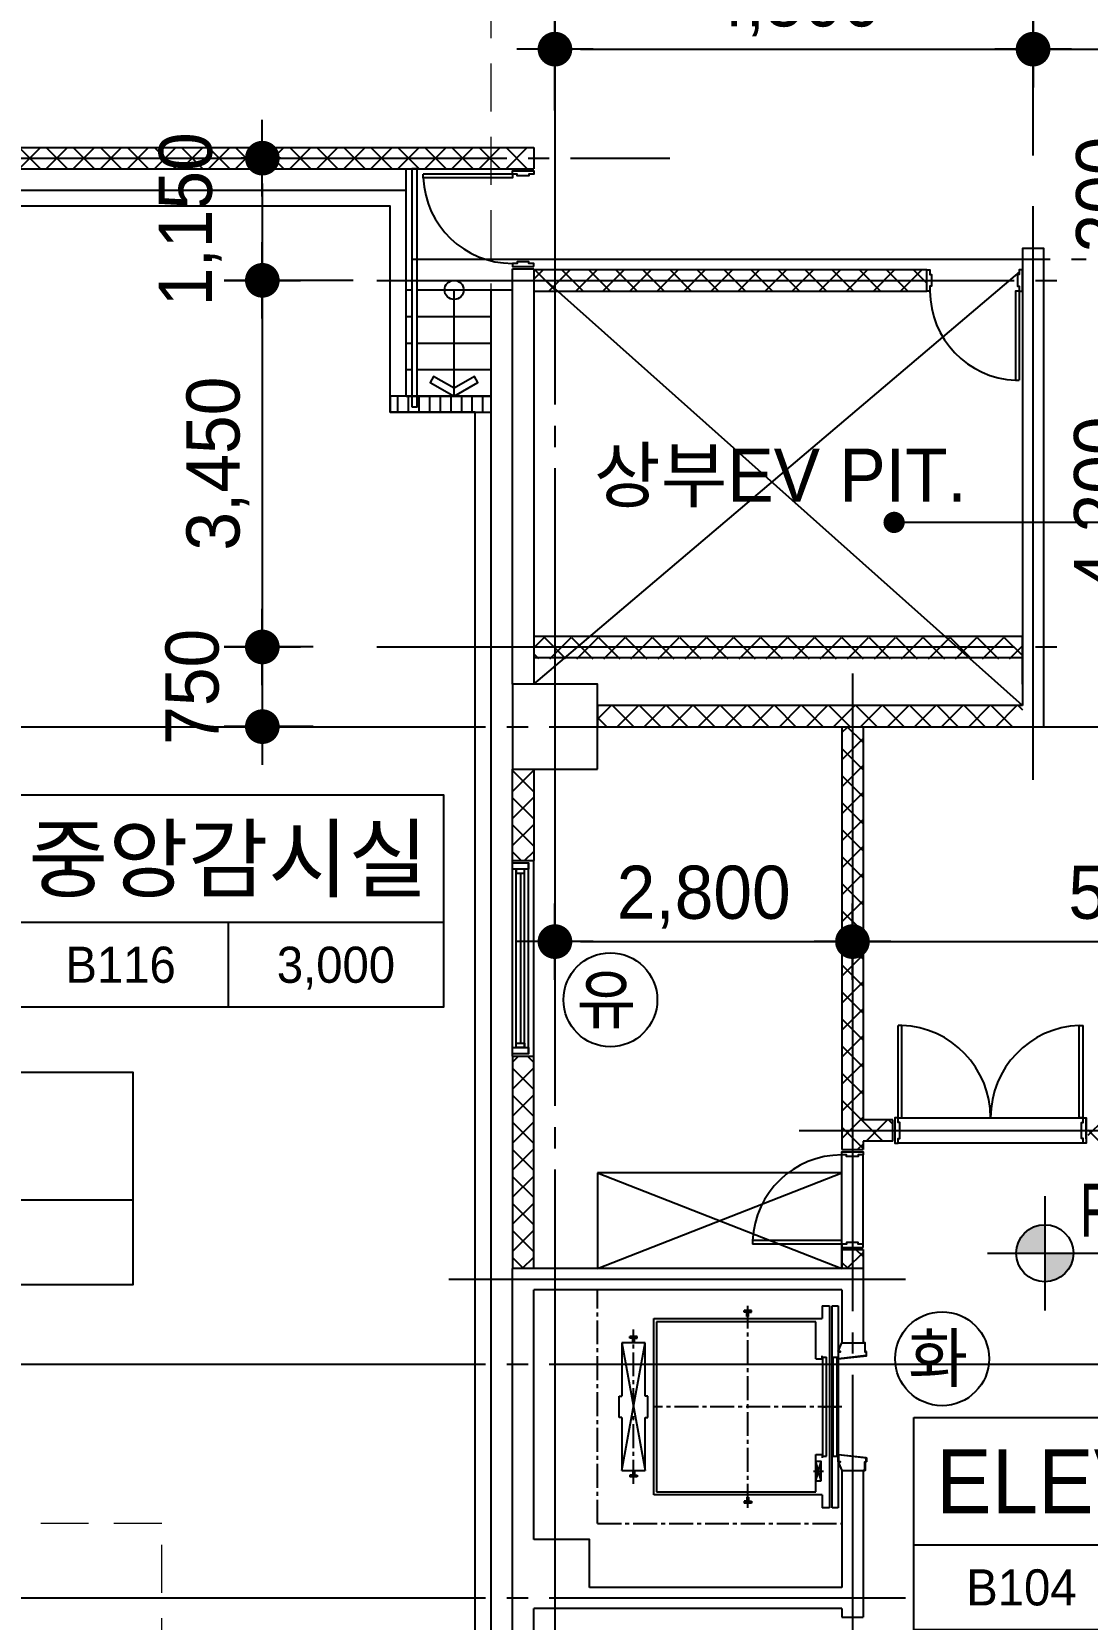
# Model space of a CAD drawing. Extents: x 13827183 to 13983685, y -1862231 to -1752052.
# Drawn here: x 13857536 to 13867470, y -1798677 to -1783737 of the extents above; entities that cross this region are included whole.
import ezdxf
from ezdxf.enums import TextEntityAlignment as Align

# ---------------------------------------------------------------- set-up
doc = ezdxf.new("R2010")
doc.units = 0
doc.header["$LTSCALE"] = 100
doc.header["$MEASUREMENT"] = 0
doc.header["$PDSIZE"] = -10
for name, pattern in [('CEN', [66, 60, -2, 2, -2]), ('CENTER2', [1.125, 0.75, -0.125, 0.125, -0.125]), ('HID', [2.3, 1.5, -0.8]), ('HIDDEN', [0.375, 0.25, -0.125])]:
    doc.linetypes.add(name, pattern=pattern)
doc.layers.get('0').update_dxf_attribs({"linetype": 'CONTINUOUS'})
doc.layers.get('Defpoints').update_dxf_attribs({"linetype": 'CONTINUOUS'})
for name, color, linetype in [('8', 8, 'CONTINUOUS'), ('CEN', 1, 'CEN'), ('COL', 2, 'CONTINUOUS'), ('DIM', 7, 'CONTINUOUS'), ('elev', 7, 'CONTINUOUS'), ('HAT', 5, 'CONTINUOUS'), ('HOISTWAY', 9, 'CONTINUOUS'), ('LEVEL-1', 4, 'CONTINUOUS'), ('open-tr', 9, 'CONTINUOUS'), ('ST', 3, 'CONTINUOUS'), ('SYM', 7, 'CONTINUOUS'), ('TEXT', 2, 'CONTINUOUS'), ('TEXT1', 7, 'CONTINUOUS'), ('WA1', 2, 'CONTINUOUS'), ('WALL', 2, 'CONTINUOUS'), ('WALL-1', 7, 'CONTINUOUS'), ('WALLBR', 3, 'CONTINUOUS'), ('WID', 4, 'CONTINUOUS'), ('지시선', 7, 'CONTINUOUS')]:
    doc.layers.add(name, color=color, linetype=linetype)
doc.layers.add('hidded', color=5, linetype='HIDDEN', lineweight=20)
doc.styles.add('HY울를도M', font='HYWULM.TTF')
doc.styles.add('굴림', font='H2HDRM.TTF')
doc.styles.add('울릉도', font='HYWULM.TTF', dxfattribs={"height": 3})
doc.dimstyles.new('DIM50', dxfattribs={"dimscale": 50, "dimtxt": 3, "dimasz": 1.2, "dimexe": 1, "dimexo": 1, "dimgap": 0.6, "dimtad": 1, "dimdec": 4, "dimzin": 0, "dimdsep": 46, "dimlunit": 6, "dimtxsty": '굴림', "dimblk": 'DOTT', "dimcen": 0.09, "dimadec": 0, "dimazin": 0, "dimtfac": 1, "dimtdec": 4, "dimtofl": 0, "dimtmove": 2, "dimatfit": 2, "dimldrblk": 'DOTT', "dimfxl": 1, "dimtolj": 1, "dimtzin": 0, "dimarcsym": 0})

# ---------------------------------------------------------------- blocks, each defined once
blk = doc.blocks.new('승객용15인승')
at = {"layer": 'elev', "color": 4, "ltscale": 5}
for p, q in [((-90, -1550), (-90, 350)), ((-90, 350), (-35, 350)), ((-35, 350), (-35, -600)), ((-80, -1065), (-80, -135)), ((-80, -135), (-45, -135)), ((-45, -1065), (-45, -135)), ((-90, -600), (-45, -600)), ((-35, -600), (-35, -1550)), ((-80, -1065), (-45, -1065)), ((-35, -1550), (-90, -1550))]:
    blk.add_line(p, q, dxfattribs=at)
at = {"layer": 'elev', "color": 8, "ltscale": 5}
for p, q in [((-1994, 44), (-1994, 60)), ((-1926, 60), (-1994, 60)), ((-1968, 44), (-1994, 44)), ((-1968, 0), (-1968, 44)), ((-1952, 0), (-1952, 44)), ((-1952, 44), (-1926, 44)), ((-1926, 44), (-1926, 60)), ((-2070, 0), (-1850, -1200)), ((-2070, -1200), (-1850, 0)), ((-2070, 0), (-2070, -500)), ((-1850, 0), (-2070, 0)), ((-1850, -500), (-1850, 0)), ((-2095, -700), (-2095, -500)), ((-2095, -500), (-2070, -500)), ((-1825, -500), (-1850, -500)), ((-1825, -700), (-1825, -500)), ((-2070, -700), (-2095, -700)), ((-2070, -700), (-2070, -1200)), ((-1850, -1200), (-1850, -700)), ((-1850, -700), (-1825, -700)), ((-2070, -1200), (-1850, -1200)), ((-1994, -1244), (-1994, -1260)), ((-1968, -1244), (-1994, -1244)), ((-1926, -1260), (-1994, -1260)), ((-1968, -1200), (-1968, -1244)), ((-1952, -1200), (-1952, -1244)), ((-1952, -1244), (-1926, -1244)), ((-1926, -1244), (-1926, -1260))]:
    blk.add_line(p, q, dxfattribs=at)
at = {"layer": 'HOISTWAY', "ltscale": 5}
for p, q in [((-919, 290), (-919, 306)), ((-851, 306), (-919, 306)), ((-851, 290), (-851, 306)), ((-185, 350), (-185, 230)), ((-185, 350), (-115, 350)), ((-115, 350), (-115, -1550)), ((-1770, 230), (-185, 230)), ((-1770, -1430), (-1770, 230)), ((-245, 200), (-1745, 200)), ((-1745, 200), (-1745, -1400)), ((-893, 290), (-919, 290)), ((-893, 250), (-893, 290)), ((-893, 250), (-877, 250)), ((-877, 290), (-851, 290)), ((-877, 250), (-877, 290)), ((-245, -150), (-245, 200)), ((-185, -150), (-185, -120)), ((-180, -1065), (-180, -135)), ((-180, -135), (-145, -135)), ((-145, -1065), (-145, -135)), ((-245, -150), (-185, -150)), ((-180, -600), (-145, -600)), ((-245, -1400), (-245, -1050)), ((-245, -1050), (-185, -1050)), ((-185, -1050), (-185, -1080)), ((-180, -1065), (-145, -1065)), ((-185, -1430), (-1770, -1430)), ((-1745, -1400), (-245, -1400)), ((-893, -1490), (-919, -1490)), ((-919, -1490), (-919, -1506)), ((-893, -1450), (-877, -1450)), ((-893, -1450), (-893, -1490)), ((-877, -1450), (-877, -1490)), ((-877, -1490), (-851, -1490)), ((-851, -1490), (-851, -1506)), ((-185, -1430), (-185, -1550)), ((-851, -1506), (-919, -1506)), ((-115, -1550), (-185, -1550))]:
    blk.add_line(p, q, dxfattribs=at)
at = {"layer": 'HOISTWAY', "color": 1, "linetype": 'CENTER2', "ltscale": 3}
for p, q in [((-885, -1550), (-885, 350)), ((-1960, -1326), (-1960, 127)), ((0, -600), (-1770, -600))]:
    blk.add_line(p, q, dxfattribs=at)
at = {"layer": 'HOISTWAY', "ltscale": 200}
for p, q in [((-245, -1296), (-195, -1116)), ((-195, -1296), (-245, -1116)), ((-268, -1206), (-172, -1206))]:
    blk.add_line(p, q, dxfattribs=at)
at = {"layer": 'HOISTWAY'}
blk.add_lwpolyline([(-195, -1296), (-195, -1116), (-245, -1116), (-245, -1296)], close=True, dxfattribs=at)
blk = doc.blocks.new('D1800')
at = {"layer": 'WID'}
for points in [[(105, 0), (-105, 0), (-105, -30), (-60, -30), (-60, -45), (90, -45), (90, -30), (135, -30), (135, 0), (105, 0)], [(135, -30), (135, -65), (1004, -65), (1004, -30)], [(135, -30), (1004, -30)], [(105, -1800), (-105, -1800), (-105, -1770), (-60, -1770), (-60, -1755), (90, -1755), (90, -1770), (135, -1770), (135, -1800), (105, -1800)], [(135, -1770), (135, -1735), (1004, -1735), (1004, -1770)], [(135, -1770), (1004, -1770)]]:
    blk.add_lwpolyline(points, dxfattribs=at)
for centre, start, end in [((135, -30), 270, 357.6944), ((135, -1770), 2.3056, 90)]:
    blk.add_arc(centre, 870, start, end, dxfattribs=at)
blk = doc.blocks.new('TT1')
at = {"layer": 'TEXT1'}
for p, q in [((-1013.5, -599.9), (1013.5, -599.9)), ((0, -599.9), (0, -999.9))]:
    blk.add_line(p, q, dxfattribs=at)
blk.add_lwpolyline([(-1013.5, 0), (1013.5, 0), (1013.5, -999.9), (-1013.5, -999.9)], close=True, dxfattribs=at)
blk = doc.blocks.new('DOTT')
for p, q in [((0, 1.5), (0, -1.5)), ((-1.5, 0), (1.5, 0))]:
    blk.add_line(p, q)
at = {"color": 6, "const_width": 0.68}
blk.add_lwpolyline([(-0.34, 0, 1), (0.34, 0, 1)], format="xyb", close=True, dxfattribs=at)
blk = doc.blocks.new('*D103')
at = {"layer": 'Defpoints', "color": 0, "lineweight": -3}
for p in [(13862460, -1792300), (13865260, -1792300), (13865260, -1792500)]:
    blk.add_point(p, dxfattribs=at)
at = {"layer": 'DIM', "color": 7, "lineweight": -2}
for p, q in [((13862460, -1791700), (13862460, -1792100)), ((13865260, -1791900), (13865260, -1792100)), ((13862700, -1792300), (13865020, -1792300))]:
    blk.add_line(p, q, dxfattribs=at)
at = {"layer": 'DIM', "color": 7, "lineweight": -2, "xscale": 240, "yscale": 240, "zscale": 240, "rotation": 180}
blk.add_blockref('DOTT', (13862460, -1792300), dxfattribs=at)
at = {"layer": 'DIM', "color": 7, "lineweight": -2, "xscale": 240, "yscale": 240, "zscale": 240}
blk.add_blockref('DOTT', (13865260, -1792300), dxfattribs=at)
at = {"layer": 'DIM', "color": 3, "insert": (13863860, -1791882), "char_height": 500, "attachment_point": 5, "style": '굴림'}
blk.add_mtext('\\A1;2,800', dxfattribs=at)
blk = doc.blocks.new('*D107')
at = {"layer": 'Defpoints', "color": 0, "lineweight": -3}
for p in [(13870960, -1792300), (13865260, -1792660), (13870960, -1793977)]:
    blk.add_point(p, dxfattribs=at)
at = {"layer": 'DIM', "color": 7, "lineweight": -2}
for p, q in [((13865260, -1792060), (13865260, -1792100)), ((13870960, -1793377), (13870960, -1792100)), ((13865500, -1792300), (13870720, -1792300))]:
    blk.add_line(p, q, dxfattribs=at)
at = {"layer": 'DIM', "color": 7, "lineweight": -2, "xscale": 240, "yscale": 240, "zscale": 240, "rotation": 180}
blk.add_blockref('DOTT', (13865260, -1792300), dxfattribs=at)
at = {"layer": 'DIM', "color": 7, "lineweight": -2, "xscale": 240, "yscale": 240, "zscale": 240}
blk.add_blockref('DOTT', (13870960, -1792300), dxfattribs=at)
at = {"layer": 'DIM', "color": 3, "insert": (13868110, -1791882), "char_height": 500, "attachment_point": 5, "style": '굴림'}
blk.add_mtext('\\A1;5,700', dxfattribs=at)
blk = doc.blocks.new('*D119')
at = {"layer": 'Defpoints', "color": 0, "lineweight": -3}
for p in [(13860783, -1786077), (13859706, -1789527), (13860783, -1789527)]:
    blk.add_point(p, dxfattribs=at)
at = {"layer": 'DIM', "color": 7, "lineweight": -2}
for p, q in [((13860183, -1786077), (13859506, -1786077)), ((13859706, -1786317), (13859706, -1789287)), ((13860183, -1789527), (13859506, -1789527))]:
    blk.add_line(p, q, dxfattribs=at)
at = {"layer": 'DIM', "color": 7, "lineweight": -2, "xscale": 240, "yscale": 240, "zscale": 240}
for p, rotation in [((13859706, -1786077), 90), ((13859706, -1789527), 270)]:
    blk.add_blockref('DOTT', p, dxfattribs=dict(at, rotation=rotation))
at = {"layer": 'DIM', "color": 3, "insert": (13859288, -1787802), "char_height": 500, "attachment_point": 5, "rotation": 90, "style": '굴림'}
blk.add_mtext('\\A1;3,450', dxfattribs=at)
blk = doc.blocks.new('*D120')
at = {"layer": 'Defpoints', "color": 0, "lineweight": -3}
for p in [(13860479, -1784927), (13859706, -1786077), (13861162, -1786077)]:
    blk.add_point(p, dxfattribs=at)
at = {"layer": 'DIM', "color": 7, "lineweight": -2}
for p, q in [((13859879, -1784927), (13859506, -1784927)), ((13859706, -1785167), (13859706, -1785837)), ((13860562, -1786077), (13859506, -1786077))]:
    blk.add_line(p, q, dxfattribs=at)
at = {"layer": 'DIM', "color": 7, "lineweight": -2, "xscale": 240, "yscale": 240, "zscale": 240}
for p, rotation in [((13859706, -1784927), 90), ((13859706, -1786077), 270)]:
    blk.add_blockref('DOTT', p, dxfattribs=dict(at, rotation=rotation))
at = {"layer": 'DIM', "color": 3, "insert": (13859028, -1785502), "char_height": 500, "attachment_point": 5, "rotation": 90, "style": '굴림'}
blk.add_mtext('\\A1;1,150', dxfattribs=at)
blk = doc.blocks.new('*D121')
at = {"layer": 'Defpoints', "color": 0, "lineweight": -3}
for p in [(13867060, -1786077), (13867460, -1790277), (13868060, -1790277)]:
    blk.add_point(p, dxfattribs=at)
at = {"layer": 'DIM', "color": 7, "lineweight": -2}
for p, q in [((13867660, -1786077), (13868260, -1786077)), ((13868060, -1786317), (13868060, -1790037)), ((13868060, -1790277), (13868260, -1790277))]:
    blk.add_line(p, q, dxfattribs=at)
at = {"layer": 'DIM', "color": 7, "lineweight": -2, "xscale": 240, "yscale": 240, "zscale": 240}
for p, rotation in [((13868060, -1786077), 90), ((13868060, -1790277), 270)]:
    blk.add_blockref('DOTT', p, dxfattribs=dict(at, rotation=rotation))
at = {"layer": 'DIM', "color": 3, "insert": (13867641, -1788177), "char_height": 500, "attachment_point": 5, "rotation": 90, "style": '굴림'}
blk.add_mtext('\\A1;4,200', dxfattribs=at)
blk = doc.blocks.new('*D122')
at = {"layer": 'Defpoints', "color": 0, "lineweight": -3}
for p in [(13866960, -1783901), (13862460, -1785077), (13866960, -1785502)]:
    blk.add_point(p, dxfattribs=at)
at = {"layer": 'DIM', "color": 7, "lineweight": -2}
for p, q in [((13862460, -1784477), (13862460, -1783701)), ((13866960, -1784902), (13866960, -1783701)), ((13862700, -1783901), (13866720, -1783901))]:
    blk.add_line(p, q, dxfattribs=at)
at = {"layer": 'DIM', "color": 7, "lineweight": -2, "xscale": 240, "yscale": 240, "zscale": 240, "rotation": 180}
blk.add_blockref('DOTT', (13862460, -1783901), dxfattribs=at)
at = {"layer": 'DIM', "color": 7, "lineweight": -2, "xscale": 240, "yscale": 240, "zscale": 240}
blk.add_blockref('DOTT', (13866960, -1783901), dxfattribs=at)
at = {"layer": 'DIM', "color": 3, "insert": (13864710, -1783484), "char_height": 500, "attachment_point": 5, "style": '굴림'}
blk.add_mtext('\\A1;4,500', dxfattribs=at)
blk = doc.blocks.new('*D123')
at = {"layer": 'Defpoints', "color": 0, "lineweight": -3}
for p in [(13872460, -1783901), (13866960, -1785502), (13872460, -1785502)]:
    blk.add_point(p, dxfattribs=at)
at = {"layer": 'DIM', "color": 7, "lineweight": -2}
for p, q in [((13866960, -1784902), (13866960, -1783701)), ((13872460, -1784902), (13872460, -1783701)), ((13867200, -1783901), (13872220, -1783901))]:
    blk.add_line(p, q, dxfattribs=at)
at = {"layer": 'DIM', "color": 7, "lineweight": -2, "xscale": 240, "yscale": 240, "zscale": 240, "rotation": 180}
blk.add_blockref('DOTT', (13866960, -1783901), dxfattribs=at)
at = {"layer": 'DIM', "color": 7, "lineweight": -2, "xscale": 240, "yscale": 240, "zscale": 240}
blk.add_blockref('DOTT', (13872460, -1783901), dxfattribs=at)
at = {"layer": 'DIM', "color": 3, "insert": (13869710, -1783484), "char_height": 500, "attachment_point": 5, "style": '굴림'}
blk.add_mtext('\\A1;5,500', dxfattribs=at)
blk = doc.blocks.new('*D138')
at = {"layer": 'Defpoints', "color": 0, "lineweight": -3}
for p in [(13860783, -1789527), (13859706, -1790277), (13860783, -1790277)]:
    blk.add_point(p, dxfattribs=at)
at = {"layer": 'DIM', "color": 7, "lineweight": -2}
for p, q in [((13860183, -1789527), (13859506, -1789527)), ((13859706, -1789767), (13859706, -1790037)), ((13860183, -1790277), (13859506, -1790277))]:
    blk.add_line(p, q, dxfattribs=at)
at = {"layer": 'DIM', "color": 7, "lineweight": -2, "xscale": 240, "yscale": 240, "zscale": 240}
for p, rotation in [((13859706, -1789527), 90), ((13859706, -1790277), 270)]:
    blk.add_blockref('DOTT', p, dxfattribs=dict(at, rotation=rotation))
at = {"layer": 'DIM', "color": 3, "insert": (13859048, -1789902), "char_height": 500, "attachment_point": 5, "rotation": 90, "style": '굴림'}
blk.add_mtext('\\A1;750', dxfattribs=at)
blk = doc.blocks.new('*D139')
at = {"layer": 'Defpoints', "color": 0, "lineweight": -3}
for p in [(13867060, -1785877), (13867242, -1786077), (13868060, -1786077)]:
    blk.add_point(p, dxfattribs=at)
at = {"layer": 'DIM', "color": 7, "lineweight": -2}
for p, q in [((13868060, -1785637), (13868060, -1785397)), ((13867660, -1785877), (13868260, -1785877)), ((13867842, -1786077), (13868260, -1786077)), ((13868060, -1786317), (13868060, -1786557))]:
    blk.add_line(p, q, dxfattribs=at)
at = {"layer": 'DIM', "color": 7, "lineweight": -2, "xscale": 240, "yscale": 240, "zscale": 240}
for p, rotation in [((13868060, -1785877), 270), ((13868060, -1786077), 90)]:
    blk.add_blockref('DOTT', p, dxfattribs=dict(at, rotation=rotation))
at = {"layer": 'DIM', "color": 3, "insert": (13867618, -1785270), "char_height": 500, "attachment_point": 5, "rotation": 90, "style": '굴림'}
blk.add_mtext('\\A1;200', dxfattribs=at)

msp = doc.modelspace()

# ---------------------------------------------------------------- hatches: boundary and pattern name
at = {"layer": 'HAT'}
h = msp.add_hatch(dxfattribs=at)
h.set_pattern_fill('_USER', color=256, scale=180, angle=45, style=0, double=1, pattern_type=0)
h.set_pattern_definition([(45, (13090914.87, -2370030.04), (-127.27922, 127.27922), []), (135, (13090914.87, -2370030.04), (-127.27922, -127.27922), [])])
h.paths.add_polyline_path([(13855359.80992, -1779627.37395), (13854059.80992, -1779627.37395), (13854059.80992, -1777602.37395), (13855359.80992, -1777602.37395)], flags=17)
h.paths.add_polyline_path([(13862259.80992, -1775877.37395), (13862059.80992, -1775877.37395), (13862059.80992, -1779627.37395), (13861859.83977, -1779627.37395), (13861859.83954, -1779827.37395), (13862259.80992, -1779827.37395)])
h.paths.add_polyline_path([(13861859.83977, -1779627.37395), (13861579.80992, -1779627.37395), (13861579.80992, -1779827.37395), (13861859.83954, -1779827.37395)], flags=16)
h.paths.add_polyline_path([(13862259.80992, -1784827.37395), (13861859.83385, -1784827.37395), (13861859.83363, -1785027.37395), (13862259.80992, -1785027.37395)])
h.paths.add_polyline_path([(13861859.83385, -1784827.37395), (13854059.80992, -1784827.37395), (13854059.80992, -1783747.37395), (13853859.80992, -1783747.37395), (13853859.80992, -1785027.37395), (13861859.83363, -1785027.37395)])
h.paths.add_polyline_path([(13854247.43974, -1779010.37328), (13855192.18009, -1779010.37328), (13855192.18009, -1778259.37461), (13854247.43974, -1778259.37461)], flags=24)
h.paths.add_polyline_path([(13855359.80992, -1775902.37395), (13855559.80992, -1775902.37395), (13855559.80992, -1775677.37395), (13861859.84426, -1775677.37395), (13861859.84448, -1775477.37395), (13855559.80992, -1775477.37395), (13855559.80992, -1775377.37395), (13855359.80992, -1775377.37395)])
h.paths.add_polyline_path([(13855559.80992, -1777402.37395), (13854059.80992, -1777402.37395), (13854059.80992, -1775377.37395), (13853859.80992, -1775377.37395), (13853859.80992, -1779627.37395), (13853699.80992, -1779627.37395), (13853699.80992, -1779827.37395), (13853859.80992, -1779827.37395), (13853859.80992, -1781007.37395), (13854059.80992, -1781007.37395), (13854059.80992, -1779827.37395), (13859739.80992, -1779827.37395), (13859739.80992, -1779627.37395), (13855559.80992, -1779627.37395)])
h = msp.add_hatch(dxfattribs=at)
h.set_pattern_fill('_USER', color=256, scale=180, angle=45, style=0, double=1, pattern_type=0)
h.set_pattern_definition([(45, (13859357.81, -1807335.86), (-127.2792, 127.2792), []), (135, (13859357.81, -1807335.86), (-127.2792, -127.2792), [])])
h.paths.add_polyline_path([(13872559.80992, -1790977.37395), (13872359.80992, -1790977.37395), (13872359.80992, -1793977.37395), (13867479.80992, -1793977.37395), (13867479.80992, -1794177.37395), (13872559.80992, -1794177.37395)])
h.paths.add_polyline_path([(13865359.80992, -1790277.37395), (13865159.80992, -1790277.37395), (13865159.80992, -1794257.37395), (13865359.80992, -1794257.37395), (13865359.80992, -1794177.37395), (13865639.80992, -1794177.37395), (13865639.80992, -1793977.37395), (13865359.80992, -1793977.37395)])
h.paths.add_polyline_path([(13865359.80992, -1795197.37395), (13865159.80992, -1795197.37395), (13865159.80992, -1795377.37395), (13865359.80992, -1795377.37395)])
h.paths.add_polyline_path([(13862259.80992, -1790677.37395), (13862059.80992, -1790677.37395), (13862059.80992, -1791537.37395), (13862259.80992, -1791537.37395)])
h.paths.add_polyline_path([(13873366.73347, -1798664.76606), (13873366.73347, -1797589.98184), (13873874.80992, -1797589.98184), (13873874.80992, -1798664.76606)], flags=9)
h.paths.add_polyline_path([(13873366.73347, -1795713.10145), (13873366.73347, -1794641.64645), (13873874.80992, -1794641.64645), (13873874.80992, -1795713.10145)], flags=9)
h.paths.add_polyline_path([(13873366.73347, -1792714.76606), (13873366.73347, -1791639.98184), (13873874.80992, -1791639.98184), (13873874.80992, -1792714.76606)], flags=9)
h.paths.add_polyline_path([(13908543.76644, -1801280.87287), (13910867.50146, -1801280.87287), (13910867.50146, -1800500.91282), (13908543.76644, -1800500.91282)], flags=9)
h.paths.add_polyline_path([(13866225.19707, -1783278.04395), (13868548.93209, -1783278.04395), (13868548.93209, -1782498.0839), (13866225.19707, -1782498.0839)], flags=9)
h.paths.add_polyline_path([(13866225.19707, -1799105.0416), (13868548.93209, -1799105.0416), (13868548.93209, -1798325.08154), (13866225.19707, -1798325.08154)], flags=9)
h.paths.add_polyline_path([(13859357.80936, -1776734.80142), (13862053.54837, -1776734.80142), (13862053.54837, -1775806.03977), (13859357.80936, -1775806.03977)], flags=9)
h.paths.add_polyline_path([(13859358.60829, -1777750.46426), (13862052.74944, -1777750.46426), (13862052.74944, -1776858.65334), (13859358.60829, -1776858.65334)], flags=9)
h.paths.add_polyline_path([(13862693.55267, -1800309.98314), (13863194.75107, -1800309.98314), (13863194.75107, -1800009.58367), (13862693.55267, -1800009.58367)], flags=9)
h.paths.add_polyline_path([(13892944.89931, -1801870.07647), (13897124.65963, -1801870.07647), (13897124.65963, -1800975.26955), (13892944.89931, -1800975.26955)], flags=9)
h.paths.add_polyline_path([(13892964.04045, -1801049.64705), (13895436.41063, -1801049.64705), (13895436.41063, -1800269.687), (13892964.04045, -1800269.687)], flags=9)
h.paths.add_polyline_path([(13892934.74618, -1800314.26114), (13897092.2029, -1800314.26114), (13897092.2029, -1799358.53544), (13892934.74618, -1799358.53544)], flags=9)
h.paths.add_polyline_path([(13863121.99271, -1784984.67657), (13865992.83159, -1784984.67657), (13865992.83159, -1783990.0028), (13863121.99271, -1783990.0028)], flags=9)
h.paths.add_polyline_path([(13862660.95102, -1785788.94597), (13866468.20801, -1785788.94597), (13866468.20801, -1784897.13505), (13862660.95102, -1784897.13505)], flags=9)
h.paths.add_polyline_path([(13885173.13831, -1799599.1015), (13889649.30342, -1799599.1015), (13889649.30342, -1798007.62347), (13885173.13831, -1798007.62347)], flags=9)
h.paths.add_polyline_path([(13864292.62058, -1800854.64359), (13864726.17584, -1800854.64359), (13864726.17584, -1800548.65158), (13864292.62058, -1800548.65158)], flags=9)
h.paths.add_polyline_path([(13870452.30326, -1800572.36396), (13871067.31657, -1800572.36396), (13871067.31657, -1800182.38394), (13870452.30326, -1800182.38394)], flags=9)
h.paths.add_polyline_path([(13907595.46238, -1806534.60617), (13908624.15745, -1806534.60617), (13908624.15745, -1806056.24399), (13907595.46238, -1806056.24399)], flags=9)
h.paths.add_polyline_path([(13907449.40712, -1807014.29363), (13908770.21271, -1807014.29363), (13908770.21271, -1806516.95674), (13907449.40712, -1806516.95674)], flags=9)
h.paths.add_polyline_path([(13907660.91293, -1807335.86312), (13908624.96086, -1807335.86312), (13908624.96086, -1806960.36379), (13907660.91293, -1806960.36379)], flags=9)
h.paths.add_polyline_path([(13910049.40712, -1807014.29363), (13911370.21271, -1807014.29363), (13911370.21271, -1806516.95674), (13910049.40712, -1806516.95674)], flags=9)
h.paths.add_polyline_path([(13909905.71538, -1806534.60617), (13911513.90446, -1806534.60617), (13911513.90446, -1806056.24399), (13909905.71538, -1806056.24399)], flags=9)
h.paths.add_polyline_path([(13910260.91293, -1807335.86312), (13911224.96086, -1807335.86312), (13911224.96086, -1806960.36379), (13910260.91293, -1806960.36379)], flags=9)
h.paths.add_polyline_path([(13911118.31426, -1796999.8509), (13911551.86952, -1796999.8509), (13911551.86952, -1796693.85889), (13911118.31426, -1796693.85889)], flags=9)
h.paths.add_polyline_path([(13862259.80992, -1793377.37395), (13862059.80992, -1793377.37395), (13862059.80992, -1795377.37395), (13862259.80992, -1795377.37395)])
h = msp.add_hatch(dxfattribs=at)
h.set_pattern_fill('_USER', color=256, scale=180, angle=45, style=0, double=1, pattern_type=0)
h.set_pattern_definition([(45, (1220300.43, -588446.06), (-127.2792206, 127.2792206), []), (135, (1220300.43, -588446.06), (-127.2792206, -127.2792206), [])])
h.paths.add_polyline_path([(13865959.80992, -1786177.37395), (13865959.80992, -1785977.37395), (13862259.80992, -1785977.37395), (13862259.80992, -1786177.37395)])
h = msp.add_hatch(dxfattribs=at)
h.set_pattern_fill('_USER,N', color=256, scale=100, angle=90, style=0, pattern_type=0)
h.set_pattern_definition([(90, (8786982.07, -1464347.29), (-100, 6e-15), [])])
h.paths.add_polyline_path([(13861859.80992, -1787317.37395), (13861859.80992, -1787167.37395), (13860909.80992, -1787167.37395), (13860909.80992, -1787317.37395)])
h = msp.add_hatch(dxfattribs=at)
h.set_pattern_fill('_USER', color=256, scale=180, angle=45, style=0, double=1, pattern_type=0)
h.set_pattern_definition([(45, (-946705.35, -4618979.9), (-127.2792206, 127.2792206), []), (135, (-946705.35, -4618979.9), (-127.2792206, -127.2792206), [])])
h.paths.add_polyline_path([(13862778.78427, -1789437.37396), (13862542.88683, -1789637.37396), (13866366.15138, -1789637.37395), (13866141.76114, -1789437.37395)])
h.paths.add_polyline_path([(13862859.80992, -1790077.37396), (13862859.80992, -1790277.37395), (13865259.80992, -1790277.37395), (13865259.80992, -1790077.37395)])
h.paths.add_polyline_path([(13866859.80992, -1790277.37395), (13866859.80991, -1790077.37395), (13865259.80992, -1790077.37395), (13865259.80992, -1790277.37395)])
h.paths.add_polyline_path([(13866141.76114, -1789437.37395), (13866366.15138, -1789637.37395), (13866859.80992, -1789637.37395), (13866859.80991, -1789437.37395)])
h.paths.add_polyline_path([(13862778.78427, -1789437.37396), (13862459.80992, -1789437.37396), (13862459.80992, -1789637.37396), (13862542.88683, -1789637.37396)])
h.paths.add_polyline_path([(13862459.80992, -1789437.37396), (13862259.80992, -1789437.37396), (13862259.80992, -1789637.37396), (13862459.80992, -1789637.37396)])
at = {"layer": 'LEVEL-1'}
h = msp.add_hatch(color=256, dxfattribs=at)
h.paths.add_polyline_path([(13867070.11518, -1795232.82614), (13867070.11518, -1794964.02882, 0.4142135624), (13866801.31787, -1795232.82614)])
h.paths.add_polyline_path([(13867070.11518, -1795232.82614), (13867070.11518, -1795501.62345, 0.4142135624), (13867338.91249, -1795232.82614)])

# ---------------------------------------------------------------- linework, layer by layer
at = {"layer": '8'}
for p, q in [((13865689.80992, -1793957.37395), (13867429.80992, -1793957.37395)), ((13867429.80992, -1794197.37395), (13865689.80992, -1794197.37395)), ((13865159.80992, -1795147.37395), (13865159.80992, -1794307.37395)), ((13865359.80992, -1795147.37395), (13865359.80992, -1794307.37395)), ((13865126.80992, -1796227.37395), (13865126.80992, -1797127.37395)), ((13865126.80992, -1797127.37395), (13865126.80992, -1796227.37395))]:
    msp.add_line(p, q, dxfattribs=at)
at = {"layer": 'CEN', "linetype": 'CEN'}
for p, q in [((13862459.80992, -1768045.95467), (13862459.80992, -1852077.37395)), ((13842806.80992, -1784927.37395), (13863542.07158, -1784927.37395)), ((13866959.80992, -1790777.37395), (13866959.80992, -1785377.37395)), ((13861122.07158, -1785877.37395), (13867459.80992, -1785877.37395)), ((13866859.80992, -1790077.37395), (13862259.80992, -1785977.37395)), ((13862259.80992, -1789877.37395), (13866859.80992, -1785977.37395)), ((13860782.91501, -1786077.37395), (13867242.07158, -1786077.37395)), ((13860782.91502, -1789527.37395), (13867242.07158, -1789527.37395)), ((13865259.80992, -1789777.37395), (13865259.80992, -1806277.37395)), ((13842606.80992, -1790277.37395), (13938970.80992, -1790277.37395)), ((13842606.80992, -1790277.37395), (13938970.80992, -1790277.37395)), ((13842606.80992, -1790277.37395), (13938970.80992, -1790277.37395)), ((13864759.80992, -1794077.37395), (13873376.48208, -1794077.37395)), ((13862859.80992, -1795377.37395), (13865159.80992, -1794477.37395)), ((13862859.80992, -1794477.37395), (13865159.80992, -1795377.37395)), ((13861459.80992, -1795477.37395), (13865759.80992, -1795477.37395)), ((13842606.80992, -1796277.37395), (13938970.80992, -1796277.37395)), ((13842606.80992, -1798477.37395), (13865759.80992, -1798477.37395))]:
    msp.add_line(p, q, dxfattribs=at)
msp.add_lwpolyline([(13865159.80992, -1795377.37395), (13865159.80992, -1794477.37395), (13862859.80992, -1794477.37395), (13862859.80992, -1795377.37395)], dxfattribs=at)
at = {"layer": 'COL'}
msp.add_line((13865159.80992, -1796077.37395), (13865359.80992, -1796077.37395), dxfattribs=at)
msp.add_lwpolyline([(13862859.80992, -1790677.37395), (13862859.80992, -1789877.37395), (13862059.80992, -1789877.37395), (13862059.80992, -1790677.37395)], close=True, dxfattribs=at)
msp.add_lwpolyline([(13862784.80992, -1798377.37395), (13862784.80992, -1797927.37395), (13862259.80992, -1797927.37395)], dxfattribs=at)
at = {"layer": 'elev', "color": 8, "linetype": 'CENTER2', "ltscale": 3}
for q in [(13862859.80992, -1795577.37395), (13865159.80992, -1797777.37395)]:
    msp.add_line((13862859.80992, -1797777.37395), q, dxfattribs=at)
at = {"layer": 'elev'}
for p, q in [((13865126.80992, -1796157.37395), (13865159.80992, -1796077.37395)), ((13865126.80992, -1797197.37395), (13865159.80992, -1797277.37395))]:
    msp.add_line(p, q, dxfattribs=at)
at = {"layer": 'elev', "color": 4}
for points in [[(13865391.80992, -1796157.37395), (13865379.80992, -1796157.37395), (13865379.80992, -1796077.37395), (13865359.80992, -1796077.37395), (13865359.80992, -1796077.37395), (13865377.80992, -1796077.37395), (13865377.80992, -1796159.37395), (13865389.80992, -1796159.37395), (13865389.80992, -1796195.58972), (13865128.80992, -1796225.13208), (13865128.80992, -1796159.37395), (13865146.93705, -1796159.37395), (13865146.93705, -1796157.37395), (13865126.80992, -1796157.37395), (13865126.80992, -1796227.37395), (13865391.80992, -1796197.37395)], [(13865391.80992, -1797197.37395), (13865379.80992, -1797197.37395), (13865379.80992, -1797277.37395), (13865359.80992, -1797277.37395), (13865359.80992, -1797277.37395), (13865377.80992, -1797277.37395), (13865377.80992, -1797195.37395), (13865389.80992, -1797195.37395), (13865389.80992, -1797159.15818), (13865128.80992, -1797129.61582), (13865128.80992, -1797195.37395), (13865146.93705, -1797195.37395), (13865146.93705, -1797197.37395), (13865126.80992, -1797197.37395), (13865126.80992, -1797127.37395), (13865391.80992, -1797157.37395)]]:
    msp.add_lwpolyline(points, close=True, dxfattribs=at)
at = {"layer": 'hidded', "color": 6, "linetype": 'HID', "ltscale": 3}
msp.add_lwpolyline([(13861959.80992, -1805877.37395), (13861959.80992, -1808777.37395), (13858759.80992, -1808777.37395), (13858759.80992, -1797777.37395), (13849959.80992, -1797777.37395), (13849959.80992, -1774677.37395), (13861859.80992, -1774677.37395)], dxfattribs=at)
msp.add_lwpolyline([(13861859.80992, -1805877.37395), (13861859.84539, -1774677.37395), (13923059.80992, -1774677.37395), (13923059.80992, -1805877.37395), (13913059.80992, -1805877.37395), (13913059.80992, -1809077.37385), (13902059.80992, -1809077.38454), (13902059.80992, -1805877.37395)], close=True, dxfattribs=at)
at = {"layer": 'LEVEL-1'}
for p, q in [((13867070.1295, -1794695.23151), (13867070.1295, -1795770.42076)), ((13866532.52055, -1795232.82614), (13869436.87563, -1795232.82614))]:
    msp.add_line(p, q, dxfattribs=at)
msp.add_circle((13867070.11518, -1795232.82614), 268.79731, dxfattribs=at)
at = {"layer": 'open-tr', "color": 9}
for p, q in [((13850859.80992, -1785227.37395), (13861059.80992, -1785227.37395)), ((13861859.80992, -1805577.37395), (13861859.80992, -1786167.37395))]:
    msp.add_line(p, q, dxfattribs=at)
at = {"layer": 'open-tr'}
msp.add_lwpolyline([(13851259.80992, -1785377.37395), (13851009.80992, -1785377.37395), (13851009.80992, -1807127.37395), (13859609.80992, -1807127.37395), (13859609.80992, -1805427.37395), (13861709.80992, -1805427.37395), (13861709.80992, -1787317.37395), (13860909.80992, -1787317.37395), (13860909.80992, -1785377.37395), (13852459.80992, -1785377.37395)], dxfattribs=at)
msp.add_lwpolyline([(13861859.80992, -1787167.37395), (13860909.80992, -1787167.37395), (13860909.80992, -1787317.37395), (13861859.80992, -1787317.37395)], close=True, dxfattribs=at)
at = {"layer": 'ST', "color": 4}
for p, q in [((13861059.80992, -1786167.37395), (13861112.07158, -1786167.37395)), ((13861162.07158, -1786167.37395), (13862059.80992, -1786167.37395)), ((13861510.94075, -1787167.37395), (13861510.94075, -1786167.37395)), ((13861059.80992, -1786417.37395), (13861112.07158, -1786417.37395)), ((13861162.07158, -1786417.37395), (13861859.80992, -1786417.37395)), ((13861059.80992, -1786667.37395), (13861112.07158, -1786667.37395)), ((13861162.07158, -1786667.37395), (13861859.80992, -1786667.37395)), ((13861059.80992, -1786917.37395), (13861112.07158, -1786917.37395)), ((13861162.07158, -1786917.37395), (13861859.80992, -1786917.37395)), ((13861059.80992, -1787167.37395), (13861859.80992, -1787167.37395))]:
    msp.add_line(p, q, dxfattribs=at)
msp.add_lwpolyline([(13861059.80992, -1787167.37395), (13861059.80992, -1785027.37395)], dxfattribs=at)
msp.add_lwpolyline([(13861112.07158, -1787267.37395), (13861162.07158, -1787267.37395), (13861162.07158, -1785027.37395), (13861112.07158, -1785027.37395), (13861112.07158, -1787267.37395)], close=True, dxfattribs=at)
at = {"layer": 'SYM', "color": 4}
msp.add_lwpolyline([(13861510.94075, -1787167.37395), (13861735.67434, -1787037.62395), (13861703.42434, -1786981.76531), (13861510.51718, -1787093.14031), (13861317.61002, -1786981.76531), (13861285.36002, -1787037.62395)], close=True, dxfattribs=at)
msp.add_circle((13861510.94075, -1786167.37395), 90, dxfattribs=at)
at = {"layer": 'TEXT1'}
msp.add_line((13868433.05988, -1788354.91868), (13865652.02394, -1788354.91868), dxfattribs=at)
at = {"layer": 'TEXT1', "const_width": 100}
msp.add_lwpolyline([(13865652.02394, -1788404.91868, 1), (13865652.02394, -1788304.91868, 1)], format="xyb", close=True, dxfattribs=at)
at = {"layer": 'WA1'}
for p, q in [((13862059.80992, -1785967.37395), (13862259.80992, -1785967.37395)), ((13862059.80992, -1805677.37395), (13862059.80992, -1795377.37395)), ((13865359.80992, -1795377.37395), (13862059.80992, -1795377.37395)), ((13865359.80992, -1795377.37395), (13865359.80992, -1796077.37395)), ((13862259.80992, -1797927.37395), (13862259.80992, -1795577.37395)), ((13865159.80992, -1795577.37395), (13862259.80992, -1795577.37395)), ((13865159.80992, -1797277.37395), (13865359.80992, -1797277.37395)), ((13865359.80992, -1797277.37395), (13865359.80992, -1798657.37395)), ((13865159.80992, -1798377.37395), (13862784.80992, -1798377.37395)), ((13862259.80992, -1805477.37395), (13862259.80992, -1798577.37395)), ((13865159.80992, -1798577.37395), (13862259.80992, -1798577.37395)), ((13865159.80992, -1798577.37395), (13865159.80992, -1798657.37395)), ((13865159.80992, -1798657.37395), (13865359.80992, -1798657.37395))]:
    msp.add_line(p, q, dxfattribs=at)
at = {"layer": 'WALL'}
for p, q in [((13866859.80992, -1785977.37395), (13866859.80992, -1785977.37395)), ((13866859.80992, -1785977.37395), (13866859.80992, -1785977.37395)), ((13866859.80992, -1789877.37395), (13866859.80992, -1789467.37395)), ((13866859.80992, -1790077.37395), (13866859.80992, -1790077.37395)), ((13865159.80992, -1795577.37395), (13865159.80992, -1796077.37395)), ((13865159.80992, -1797277.37395), (13865159.80992, -1798377.37395))]:
    msp.add_line(p, q, dxfattribs=at)
for points in [[(13866859.80992, -1790277.37395), (13867059.80992, -1790277.37395), (13867059.80992, -1785777.37395), (13866859.80992, -1785777.37395), (13866859.80992, -1785977.37395), (13866859.80992, -1785977.37395), (13866859.80992, -1790077.37395)], [(13862059.80992, -1789877.37395), (13862059.80992, -1785967.37395)], [(13862259.80992, -1785967.37395), (13862259.80992, -1785977.37395), (13862259.80992, -1785977.37395), (13862259.80992, -1789877.37395)], [(13866859.80991, -1790077.37395), (13862859.80992, -1790077.37396), (13862859.80992, -1790277.37396), (13866859.80992, -1790277.37395)]]:
    msp.add_lwpolyline(points, dxfattribs=at)
at = {"layer": 'WALL-1', "color": 4}
for p, q in [((13862104.80992, -1785092.37395), (13862104.80992, -1785077.37395)), ((13865204.80992, -1795132.37395), (13865204.80992, -1795147.37395))]:
    msp.add_line(p, q, dxfattribs=at)
at = {"layer": 'WALLBR'}
for p, q in [((13854059.80992, -1784827.37395), (13862259.80992, -1784827.37395)), ((13862259.80992, -1784827.37395), (13862259.80992, -1785027.37395)), ((13853859.80992, -1785027.37395), (13862259.80992, -1785027.37395)), ((13865159.80992, -1790277.37395), (13865159.80992, -1794257.37395)), ((13865359.80992, -1790277.37395), (13865359.80992, -1793977.37395)), ((13862059.80992, -1791537.37395), (13862059.80992, -1790677.37395)), ((13862259.80992, -1790677.37395), (13862259.80992, -1791537.37395)), ((13862059.80992, -1793377.37395), (13862059.80992, -1795377.37395)), ((13862259.80992, -1795377.37395), (13862259.80992, -1793377.37395)), ((13865639.80992, -1793977.37395), (13865359.80992, -1793977.37395)), ((13865159.80992, -1794257.37395), (13865359.80992, -1794257.37395)), ((13865359.80992, -1794177.37395), (13865359.80992, -1794257.37395)), ((13865639.80992, -1794177.37395), (13865359.80992, -1794177.37395)), ((13865159.80992, -1795197.37395), (13865159.80992, -1795377.37395)), ((13865159.80992, -1795197.37395), (13865359.80992, -1795197.37395)), ((13865359.80992, -1795197.37395), (13865359.80992, -1795377.37395))]:
    msp.add_line(p, q, dxfattribs=at)
at = {"layer": 'WALLBR', "ltscale": 3}
for p, q in [((13862059.80992, -1791537.37395), (13862259.80992, -1791537.37395)), ((13862059.80992, -1793377.37395), (13862259.80992, -1793377.37395)), ((13862059.80992, -1793377.37395), (13862259.80992, -1793377.37395)), ((13865639.80992, -1794177.37395), (13865639.80992, -1793977.37395)), ((13867459.80992, -1794157.37395), (13867459.80992, -1793957.37395))]:
    msp.add_line(p, q, dxfattribs=at)
at = {"layer": 'WALLBR'}
for points in [[(13865959.80992, -1786177.37395), (13865959.80992, -1785977.37395), (13862259.80992, -1785977.37395), (13862259.80992, -1786177.37395), (13865959.80992, -1786177.37395)], [(13866859.80992, -1789627.37395), (13866859.80991, -1789427.37395), (13862259.80992, -1789427.37396), (13862259.80992, -1789627.37396), (13866859.80992, -1789627.37395)]]:
    msp.add_lwpolyline(points, dxfattribs=at)
at = {"layer": 'WID', "color": 8}
for p, q in [((13862059.80992, -1793377.37395), (13862059.80992, -1791537.37395)), ((13862059.80992, -1793357.37395), (13862059.80992, -1791557.37395)), ((13862209.80992, -1793357.37395), (13862209.80992, -1791557.37395)), ((13862259.80992, -1793377.37395), (13862259.80992, -1791537.37395)), ((13862094.80992, -1793297.37395), (13862094.80992, -1791617.37395)), ((13862174.80992, -1793297.37395), (13862174.80992, -1791617.37395))]:
    msp.add_line(p, q, dxfattribs=at)
at = {"layer": 'WID'}
msp.add_line((13862134.80992, -1791657.37395), (13862134.80992, -1793257.37395), dxfattribs=at)
for points in [[(13862059.80992, -1785077.37395), (13862059.80992, -1785112.37395), (13861220.46174, -1785112.37395), (13861220.46174, -1785077.37395)], [(13862059.80992, -1785077.37395), (13861220.46174, -1785077.37395)], [(13862259.80992, -1785047.37395), (13862259.80992, -1785047.37395), (13862259.80992, -1785077.37395), (13862214.80992, -1785077.37395), (13862214.80992, -1785092.37395), (13862104.80992, -1785092.37395), (13862104.80992, -1785077.37395), (13862059.80992, -1785077.37395), (13862059.80992, -1785047.37395), (13862259.80992, -1785047.37395)], [(13862259.80992, -1785947.37395), (13862259.80992, -1785947.37395), (13862259.80992, -1785917.37395), (13862214.80992, -1785917.37395), (13862214.80992, -1785902.37395), (13862104.80992, -1785902.37395), (13862104.80992, -1785917.37395), (13862059.80992, -1785917.37395), (13862059.80992, -1785947.37395), (13862259.80992, -1785947.37395)], [(13865959.80992, -1785977.37395), (13865959.80992, -1785977.37395), (13865989.80992, -1785977.37395), (13865989.80992, -1786022.37395), (13866004.80992, -1786022.37395), (13866004.80992, -1786132.37395), (13865989.80992, -1786132.37395), (13865989.80992, -1786177.37395), (13865959.80992, -1786177.37395), (13865959.80992, -1785977.37395)], [(13866859.80992, -1785977.37395), (13866859.80992, -1785977.37395), (13866829.80992, -1785977.37395), (13866829.80992, -1786022.37395), (13866814.80992, -1786022.37395), (13866814.80992, -1786132.37395), (13866829.80992, -1786132.37395), (13866829.80992, -1786177.37395), (13866859.80992, -1786177.37395), (13866859.80992, -1785977.37395)], [(13866829.80992, -1786177.37395), (13866794.80992, -1786177.37395), (13866794.80992, -1787016.72213), (13866829.80992, -1787016.72213)], [(13866829.80992, -1786177.37395), (13866829.80992, -1787016.72213)], [(13865359.80992, -1794277.37395), (13865359.80992, -1794277.37395), (13865359.80992, -1794307.37395), (13865314.80992, -1794307.37395), (13865314.80992, -1794322.37395), (13865204.80992, -1794322.37395), (13865204.80992, -1794307.37395), (13865159.80992, -1794307.37395), (13865159.80992, -1794277.37395), (13865359.80992, -1794277.37395)], [(13865159.80992, -1795147.37395), (13865159.80992, -1795112.37395), (13864320.46174, -1795112.37395), (13864320.46174, -1795147.37395)], [(13865159.80992, -1795147.37395), (13864320.46174, -1795147.37395)], [(13865359.80992, -1795177.37395), (13865359.80992, -1795177.37395), (13865359.80992, -1795147.37395), (13865314.80992, -1795147.37395), (13865314.80992, -1795132.37395), (13865204.80992, -1795132.37395), (13865204.80992, -1795147.37395), (13865159.80992, -1795147.37395), (13865159.80992, -1795177.37395), (13865359.80992, -1795177.37395)]]:
    msp.add_lwpolyline(points, dxfattribs=at)
for points in [[(13862059.80992, -1791617.37395), (13862059.80992, -1791557.37395), (13862209.80992, -1791557.37395), (13862209.80992, -1791617.37395)], [(13862094.80992, -1791617.37395), (13862094.80992, -1791657.37395), (13862174.80992, -1791657.37395), (13862174.80992, -1791617.37395)], [(13862059.80992, -1793357.37395), (13862059.80992, -1793297.37395), (13862209.80992, -1793297.37395), (13862209.80992, -1793357.37395)], [(13862094.80992, -1793297.37395), (13862094.80992, -1793257.37395), (13862174.80992, -1793257.37395), (13862174.80992, -1793297.37395)]]:
    msp.add_lwpolyline(points, close=True, dxfattribs=at)
for centre, start, end in [((13862059.86597, -1785077.23453), 182.397135279, 269.996177015), ((13866829.94934, -1786177.31789), 180.003822985, 267.602864723), ((13865159.86597, -1795147.51337), 90.003822985, 177.602864721)]:
    msp.add_arc(centre, 840.13942, start, end, dxfattribs=at)
at = {"layer": '지시선'}
for centre in [(13862981.57723, -1792847.80435), (13866103.71674, -1796225.78965)]:
    msp.add_circle(centre, 441.72564, dxfattribs=at)

# ---------------------------------------------------------------- block references
at = {"layer": '8', "rotation": 90}
msp.add_blockref('D1800', (13865659.80992, -1794092.37395), dxfattribs=at)
at = {"layer": 'elev'}
msp.add_blockref('승객용15인승', (13865159.80992, -1796077.37395), dxfattribs=at)
at = {"layer": 'TEXT1', "xscale": 2, "yscale": 2, "zscale": 2}
for p in [(13859385.4854, -1790917.97963), (13856459.80992, -1793529.26851), (13867863.70314, -1796777.70937)]:
    msp.add_blockref('TT1', p, dxfattribs=at)

# ---------------------------------------------------------------- texts
at = {"layer": 'TEXT', "style": 'HY울를도M'}
msp.add_text('상부EV PIT.', height=500, dxfattribs=at).set_placement((13864581.57951, -1787904.8582), align=Align.MIDDLE)
at = {"layer": 'TEXT', "style": 'HY울를도M', "width": 0.75}
msp.add_text('FL.+100', height=500, dxfattribs=at).set_placement((13867398.50179, -1795077.66911))
at = {"layer": 'TEXT1', "style": '울릉도'}
for s, p in [('중앙감시실', (13859385.4854, -1791819.55978)), ('ELEV.홀 2', (13867863.70314, -1797679.28952))]:
    msp.add_text(s, height=600, dxfattribs=at).set_placement(p, align=Align.CENTER)
at = {"layer": 'TEXT1', "color": 2, "style": '울릉도'}
for s, p in [('B116', (13858371.98949, -1792517.81963)), ('B104', (13866850.20723, -1798377.54937))]:
    msp.add_text(s, height=340, dxfattribs=at).set_placement(p, align=Align.MIDDLE_CENTER)
at = {"layer": 'TEXT1', "style": '울릉도'}
msp.add_text('3,000', height=340, dxfattribs=at).set_placement((13860398.98131, -1792517.81963), align=Align.MIDDLE_CENTER)
for s, p in [('유', (13862661.38885, -1793067.22857)), ('화', (13865783.52836, -1796445.21387))]:
    msp.add_text(s, height=450, dxfattribs=at).set_placement(p)

# ---------------------------------------------------------------- dimensions: what is measured, and where the dimension line sits
at = {"layer": 'DIM'}
for base, p1, p2, picture, middle in [((13866959.80992, -1783901.37395), (13862459.80992, -1785077.37395), (13866959.80992, -1785501.55696), '*D122', (13864709.80992, -1783483.59343)), ((13872459.80992, -1783901.37395), (13866959.80992, -1785501.55696), (13872459.80992, -1785501.55696), '*D123', (13869709.80992, -1783483.59343)), ((13865259.80992, -1792300.15024), (13862459.80992, -1792300.15024), (13865259.80992, -1792500.15024), '*D103', (13863859.80992, -1791881.7532)), ((13870959.80992, -1792300.15024), (13865259.80992, -1792660.15024), (13870959.80992, -1793977.37395), '*D107', (13868109.80992, -1791882.36972))]:
    dim = msp.add_linear_dim(base=base, p1=p1, p2=p2, dimstyle='DIM50', override={"dimscale": 200, "dimtxt": 2.5, "dimexo": 3}, dxfattribs=at)
    dim.commit()
    dim.dimension.update_dxf_attribs({"geometry": picture, "text_midpoint": middle})
for base, p1, p2, picture, middle in [((13859706.02394, -1786077.37395), (13860479.02394, -1784927.37395), (13861162.07158, -1786077.37395), '*D120', (13859028.24342, -1785502.37395)), ((13859706.02394, -1789527.37395), (13860782.91501, -1786077.37395), (13860782.91502, -1789527.37395), '*D119', (13859287.6269, -1787802.37395)), ((13868059.80992, -1790277.37395), (13867059.80992, -1786077.37395), (13867459.80992, -1790277.37395), '*D121', (13867641.41288, -1788177.37395)), ((13859706.02394, -1790277.37395), (13860782.91501, -1789527.37395), (13860782.91502, -1790277.37395), '*D138', (13859047.66389, -1789902.37395))]:
    dim = msp.add_linear_dim(base=base, p1=p1, p2=p2, angle=90, dimstyle='DIM50', override={"dimscale": 200, "dimtxt": 2.5, "dimexo": 3}, dxfattribs=at)
    dim.commit()
    dim.dimension.update_dxf_attribs({"geometry": picture, "text_midpoint": middle})
dim = msp.add_linear_dim(base=(13868059.80992, -1786077.37395), p1=(13867059.80992, -1785877.37395), p2=(13867242.07158, -1786077.37395), angle=90, dimstyle='DIM50', override={"dimscale": 200, "dimtxt": 2.5, "dimexo": 3}, dxfattribs=at)
dim.commit()
dim.dimension.update_dxf_attribs({"geometry": '*D139', "text_midpoint": (13867618.13994, -1785269.80759), "dimtype": 128})

doc.saveas('drawing.dxf')
